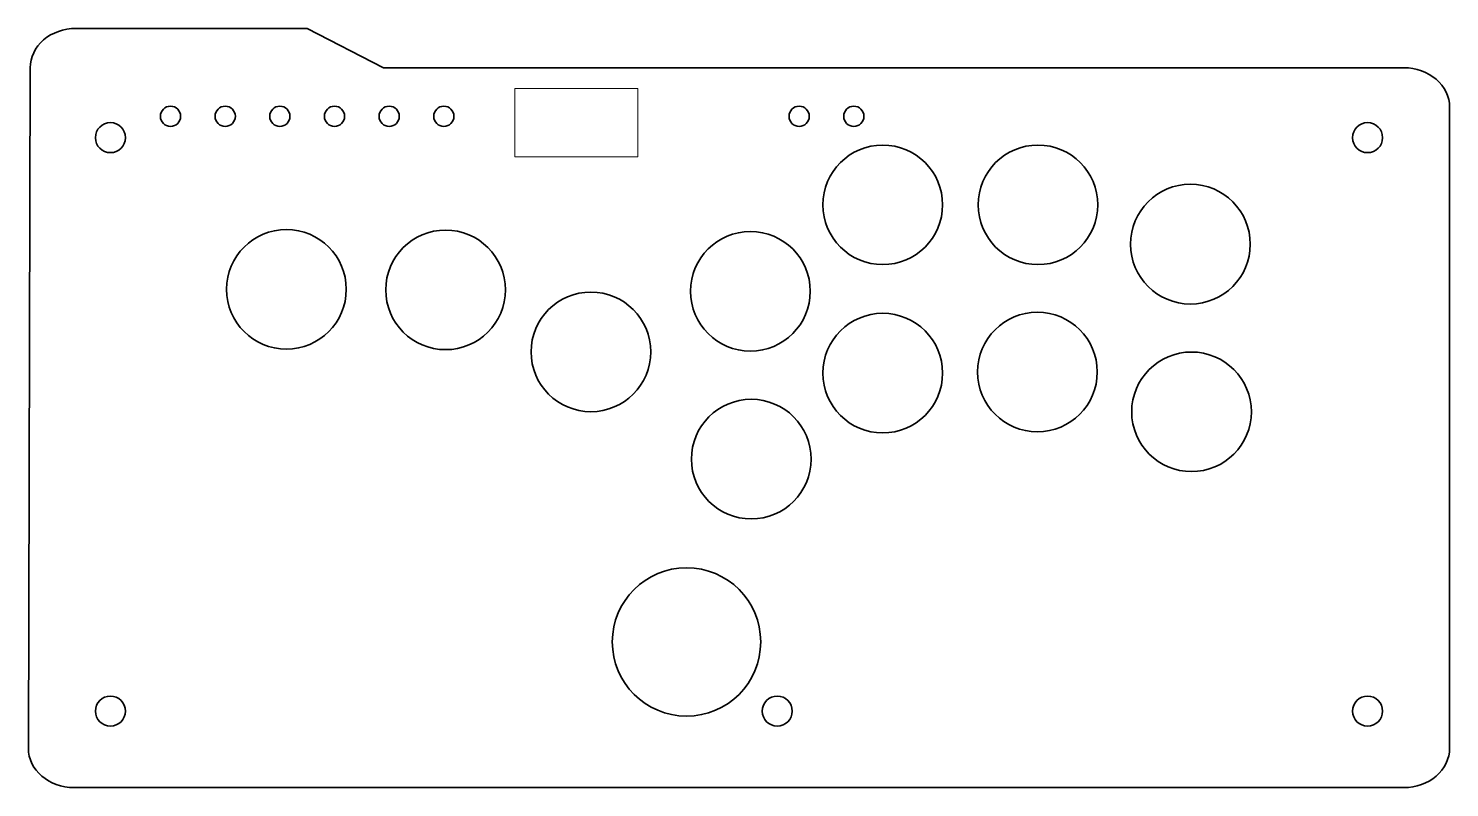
# Model space of a CAD drawing. Header units: inches. Extents: x -4.9 to 5.3, y -2.5 to 2.9.
import ezdxf

# ---------------------------------------------------------------- set-up
doc = ezdxf.new("R2010")
doc.units = ezdxf.units.IN
doc.header["$MEASUREMENT"] = 0
doc.layers.add('Layer 1', color=7, linetype='Continuous')

msp = doc.modelspace()

# ---------------------------------------------------------------- linework, layer by layer
at = {"layer": 'Layer 1', "color": 250, "lineweight": 18}
msp.add_lwpolyline([(-1.387, 2.001), (-0.501, 2.001), (-0.501, 2.493), (-1.387, 2.493), (-1.387, 2.001)], close=True, dxfattribs=at)
at = {"layer": 'Layer 1', "color": 250, "lineweight": 35}
for points, knots in [([(-4.549, 2.926), (-4.636, 2.926), (-4.72, 2.896), (-4.781, 2.843), (-4.843, 2.789), (-4.877, 2.717), (-4.877, 2.642), (-4.877, 2.642), (-4.891, -2.263), (-4.891, -2.263), (-4.891, -2.42), (-4.743, -2.547), (-4.562, -2.547), (-4.562, -2.547), (5.017, -2.547), (5.017, -2.547), (5.104, -2.547), (5.188, -2.517), (5.249, -2.464), (5.311, -2.41), (5.346, -2.338), (5.346, -2.263), (5.346, -2.263), (5.346, 2.358), (5.346, 2.358), (5.346, 2.434), (5.311, 2.506), (5.249, 2.559), (5.188, 2.612), (5.104, 2.642), (5.017, 2.642), (5.017, 2.642), (-2.332, 2.642), (-2.332, 2.642), (-2.332, 2.642), (-2.883, 2.926), (-2.883, 2.926), (-2.883, 2.926), (-4.549, 2.926), (-4.549, 2.926)], [0, 0, 0, 0, 0.076923, 0.076923, 0.076923, 0.153846, 0.153846, 0.153846, 0.230769, 0.230769, 0.230769, 0.307692, 0.307692, 0.307692, 0.384615, 0.384615, 0.384615, 0.461538, 0.461538, 0.461538, 0.538462, 0.538462, 0.538462, 0.615385, 0.615385, 0.615385, 0.692308, 0.692308, 0.692308, 0.769231, 0.769231, 0.769231, 0.846154, 0.846154, 0.846154, 0.923077, 0.923077, 0.923077, 1, 1, 1, 1]), ([(-3.794, 2.292), (-3.794, 2.332), (-3.827, 2.365), (-3.867, 2.365), (-3.907, 2.365), (-3.94, 2.332), (-3.94, 2.292), (-3.94, 2.252), (-3.907, 2.219), (-3.867, 2.219), (-3.827, 2.219), (-3.794, 2.252), (-3.794, 2.292)], [0, 0, 0, 0, 0.25, 0.25, 0.25, 0.5, 0.5, 0.5, 0.75, 0.75, 0.75, 1, 1, 1, 1]), ([(-3.4, 2.292), (-3.4, 2.332), (-3.433, 2.365), (-3.473, 2.365), (-3.513, 2.365), (-3.546, 2.332), (-3.546, 2.292), (-3.546, 2.252), (-3.513, 2.219), (-3.473, 2.219), (-3.433, 2.219), (-3.4, 2.252), (-3.4, 2.292)], [0, 0, 0, 0, 0.25, 0.25, 0.25, 0.5, 0.5, 0.5, 0.75, 0.75, 0.75, 1, 1, 1, 1]), ([(-3.007, 2.292), (-3.007, 2.332), (-3.039, 2.365), (-3.079, 2.365), (-3.12, 2.365), (-3.152, 2.332), (-3.152, 2.292), (-3.152, 2.252), (-3.12, 2.219), (-3.079, 2.219), (-3.039, 2.219), (-3.007, 2.252), (-3.007, 2.292)], [0, 0, 0, 0, 0.25, 0.25, 0.25, 0.5, 0.5, 0.5, 0.75, 0.75, 0.75, 1, 1, 1, 1]), ([(-2.613, 2.292), (-2.613, 2.332), (-2.646, 2.365), (-2.686, 2.365), (-2.726, 2.365), (-2.759, 2.332), (-2.759, 2.292), (-2.759, 2.252), (-2.726, 2.219), (-2.686, 2.219), (-2.646, 2.219), (-2.613, 2.252), (-2.613, 2.292)], [0, 0, 0, 0, 0.25, 0.25, 0.25, 0.5, 0.5, 0.5, 0.75, 0.75, 0.75, 1, 1, 1, 1]), ([(-2.219, 2.292), (-2.219, 2.332), (-2.252, 2.365), (-2.292, 2.365), (-2.332, 2.365), (-2.365, 2.332), (-2.365, 2.292), (-2.365, 2.252), (-2.332, 2.219), (-2.292, 2.219), (-2.252, 2.219), (-2.219, 2.252), (-2.219, 2.292)], [0, 0, 0, 0, 0.25, 0.25, 0.25, 0.5, 0.5, 0.5, 0.75, 0.75, 0.75, 1, 1, 1, 1]), ([(-1.826, 2.292), (-1.826, 2.332), (-1.858, 2.365), (-1.898, 2.365), (-1.939, 2.365), (-1.971, 2.332), (-1.971, 2.292), (-1.971, 2.252), (-1.939, 2.219), (-1.898, 2.219), (-1.858, 2.219), (-1.826, 2.252), (-1.826, 2.292)], [0, 0, 0, 0, 0.25, 0.25, 0.25, 0.5, 0.5, 0.5, 0.75, 0.75, 0.75, 1, 1, 1, 1]), ([(0.734, 2.292), (0.734, 2.332), (0.701, 2.365), (0.661, 2.365), (0.62, 2.365), (0.588, 2.332), (0.588, 2.292), (0.588, 2.252), (0.62, 2.219), (0.661, 2.219), (0.701, 2.219), (0.734, 2.252), (0.734, 2.292)], [0, 0, 0, 0, 0.25, 0.25, 0.25, 0.5, 0.5, 0.5, 0.75, 0.75, 0.75, 1, 1, 1, 1]), ([(1.127, 2.292), (1.127, 2.332), (1.095, 2.365), (1.054, 2.365), (1.014, 2.365), (0.982, 2.332), (0.982, 2.292), (0.982, 2.252), (1.014, 2.219), (1.054, 2.219), (1.095, 2.219), (1.127, 2.252), (1.127, 2.292)], [0, 0, 0, 0, 0.25, 0.25, 0.25, 0.5, 0.5, 0.5, 0.75, 0.75, 0.75, 1, 1, 1, 1]), ([(-4.192, 2.138), (-4.192, 2.198), (-4.24, 2.247), (-4.3, 2.247), (-4.36, 2.247), (-4.408, 2.198), (-4.408, 2.138), (-4.408, 2.079), (-4.36, 2.03), (-4.3, 2.03), (-4.24, 2.03), (-4.192, 2.079), (-4.192, 2.138)], [0, 0, 0, 0, 0.25, 0.25, 0.25, 0.5, 0.5, 0.5, 0.75, 0.75, 0.75, 1, 1, 1, 1]), ([(4.863, 2.138), (4.863, 2.198), (4.815, 2.247), (4.755, 2.247), (4.695, 2.247), (4.647, 2.198), (4.647, 2.138), (4.647, 2.079), (4.695, 2.03), (4.755, 2.03), (4.815, 2.03), (4.863, 2.079), (4.863, 2.138)], [0, 0, 0, 0, 0.25, 0.25, 0.25, 0.5, 0.5, 0.5, 0.75, 0.75, 0.75, 1, 1, 1, 1]), ([(1.263, 2.085), (1.025, 2.085), (0.832, 1.892), (0.832, 1.654), (0.832, 1.416), (1.025, 1.223), (1.263, 1.223), (1.501, 1.223), (1.694, 1.416), (1.694, 1.654), (1.694, 1.892), (1.501, 2.085), (1.263, 2.085)], [0, 0, 0, 0, 0.25, 0.25, 0.25, 0.5, 0.5, 0.5, 0.75, 0.75, 0.75, 1, 1, 1, 1]), ([(2.381, 2.085), (2.143, 2.085), (1.95, 1.892), (1.95, 1.654), (1.95, 1.416), (2.143, 1.223), (2.381, 1.223), (2.619, 1.223), (2.812, 1.416), (2.812, 1.654), (2.812, 1.892), (2.619, 2.085), (2.381, 2.085)], [0, 0, 0, 0, 0.25, 0.25, 0.25, 0.5, 0.5, 0.5, 0.75, 0.75, 0.75, 1, 1, 1, 1]), ([(3.479, 1.802), (3.241, 1.802), (3.048, 1.609), (3.048, 1.37), (3.048, 1.132), (3.241, 0.939), (3.479, 0.939), (3.717, 0.939), (3.91, 1.132), (3.91, 1.37), (3.91, 1.609), (3.717, 1.802), (3.479, 1.802)], [0, 0, 0, 0, 0.25, 0.25, 0.25, 0.5, 0.5, 0.5, 0.75, 0.75, 0.75, 1, 1, 1, 1]), ([(-3.032, 1.476), (-3.27, 1.476), (-3.463, 1.283), (-3.463, 1.045), (-3.463, 0.807), (-3.27, 0.614), (-3.032, 0.614), (-2.794, 0.614), (-2.601, 0.807), (-2.601, 1.045), (-2.601, 1.283), (-2.794, 1.476), (-3.032, 1.476)], [0, 0, 0, 0, 0.25, 0.25, 0.25, 0.5, 0.5, 0.5, 0.75, 0.75, 0.75, 1, 1, 1, 1]), ([(-1.886, 1.472), (-2.124, 1.472), (-2.317, 1.279), (-2.317, 1.041), (-2.317, 0.803), (-2.124, 0.61), (-1.886, 0.61), (-1.648, 0.61), (-1.455, 0.803), (-1.455, 1.041), (-1.455, 1.279), (-1.648, 1.472), (-1.886, 1.472)], [0, 0, 0, 0, 0.25, 0.25, 0.25, 0.5, 0.5, 0.5, 0.75, 0.75, 0.75, 1, 1, 1, 1]), ([(0.31, 1.462), (0.072, 1.462), (-0.121, 1.269), (-0.121, 1.031), (-0.121, 0.793), (0.072, 0.6), (0.31, 0.6), (0.548, 0.6), (0.741, 0.793), (0.741, 1.031), (0.741, 1.269), (0.548, 1.462), (0.31, 1.462)], [0, 0, 0, 0, 0.25, 0.25, 0.25, 0.5, 0.5, 0.5, 0.75, 0.75, 0.75, 1, 1, 1, 1]), ([(-0.839, 1.025), (-1.077, 1.025), (-1.27, 0.832), (-1.27, 0.594), (-1.27, 0.356), (-1.077, 0.163), (-0.839, 0.163), (-0.601, 0.163), (-0.408, 0.356), (-0.408, 0.594), (-0.408, 0.832), (-0.601, 1.025), (-0.839, 1.025)], [0, 0, 0, 0, 0.25, 0.25, 0.25, 0.5, 0.5, 0.5, 0.75, 0.75, 0.75, 1, 1, 1, 1]), ([(1.263, 0.872), (1.025, 0.872), (0.832, 0.679), (0.832, 0.441), (0.832, 0.203), (1.025, 0.01), (1.263, 0.01), (1.501, 0.01), (1.694, 0.203), (1.694, 0.441), (1.694, 0.679), (1.501, 0.872), (1.263, 0.872)], [0, 0, 0, 0, 0.25, 0.25, 0.25, 0.5, 0.5, 0.5, 0.75, 0.75, 0.75, 1, 1, 1, 1]), ([(2.377, 0.88), (2.139, 0.88), (1.946, 0.687), (1.946, 0.449), (1.946, 0.211), (2.139, 0.018), (2.377, 0.018), (2.615, 0.018), (2.808, 0.211), (2.808, 0.449), (2.808, 0.687), (2.615, 0.88), (2.377, 0.88)], [0, 0, 0, 0, 0.25, 0.25, 0.25, 0.5, 0.5, 0.5, 0.75, 0.75, 0.75, 1, 1, 1, 1]), ([(3.487, 0.593), (3.249, 0.593), (3.056, 0.4), (3.056, 0.162), (3.056, -0.076), (3.249, -0.269), (3.487, -0.269), (3.725, -0.269), (3.918, -0.076), (3.918, 0.162), (3.918, 0.4), (3.725, 0.593), (3.487, 0.593)], [0, 0, 0, 0, 0.25, 0.25, 0.25, 0.5, 0.5, 0.5, 0.75, 0.75, 0.75, 1, 1, 1, 1]), ([(0.316, 0.252), (0.078, 0.252), (-0.115, 0.059), (-0.115, -0.179), (-0.115, -0.417), (0.078, -0.61), (0.316, -0.61), (0.554, -0.61), (0.747, -0.417), (0.747, -0.179), (0.747, 0.059), (0.554, 0.252), (0.316, 0.252)], [0, 0, 0, 0, 0.25, 0.25, 0.25, 0.5, 0.5, 0.5, 0.75, 0.75, 0.75, 1, 1, 1, 1]), ([(-0.15, -0.962), (-0.445, -0.962), (-0.685, -1.201), (-0.685, -1.496), (-0.685, -1.792), (-0.445, -2.031), (-0.15, -2.031), (0.145, -2.031), (0.384, -1.792), (0.384, -1.496), (0.384, -1.201), (0.145, -0.962), (-0.15, -0.962)], [0, 0, 0, 0, 0.25, 0.25, 0.25, 0.5, 0.5, 0.5, 0.75, 0.75, 0.75, 1, 1, 1, 1]), ([(-4.192, -1.995), (-4.192, -1.936), (-4.24, -1.887), (-4.3, -1.887), (-4.36, -1.887), (-4.408, -1.936), (-4.408, -1.995), (-4.408, -2.055), (-4.36, -2.104), (-4.3, -2.104), (-4.24, -2.104), (-4.192, -2.055), (-4.192, -1.995)], [0, 0, 0, 0, 0.25, 0.25, 0.25, 0.5, 0.5, 0.5, 0.75, 0.75, 0.75, 1, 1, 1, 1]), ([(0.611, -1.995), (0.611, -1.936), (0.563, -1.887), (0.503, -1.887), (0.443, -1.887), (0.395, -1.936), (0.395, -1.995), (0.395, -2.055), (0.443, -2.104), (0.503, -2.104), (0.563, -2.104), (0.611, -2.055), (0.611, -1.995)], [0, 0, 0, 0, 0.25, 0.25, 0.25, 0.5, 0.5, 0.5, 0.75, 0.75, 0.75, 1, 1, 1, 1]), ([(4.863, -1.995), (4.863, -1.936), (4.815, -1.887), (4.755, -1.887), (4.695, -1.887), (4.647, -1.936), (4.647, -1.995), (4.647, -2.055), (4.695, -2.104), (4.755, -2.104), (4.815, -2.104), (4.863, -2.055), (4.863, -1.995)], [0, 0, 0, 0, 0.25, 0.25, 0.25, 0.5, 0.5, 0.5, 0.75, 0.75, 0.75, 1, 1, 1, 1])]:
    msp.add_open_spline(points, degree=3, knots=knots, dxfattribs=at)

doc.saveas('drawing.dxf')
